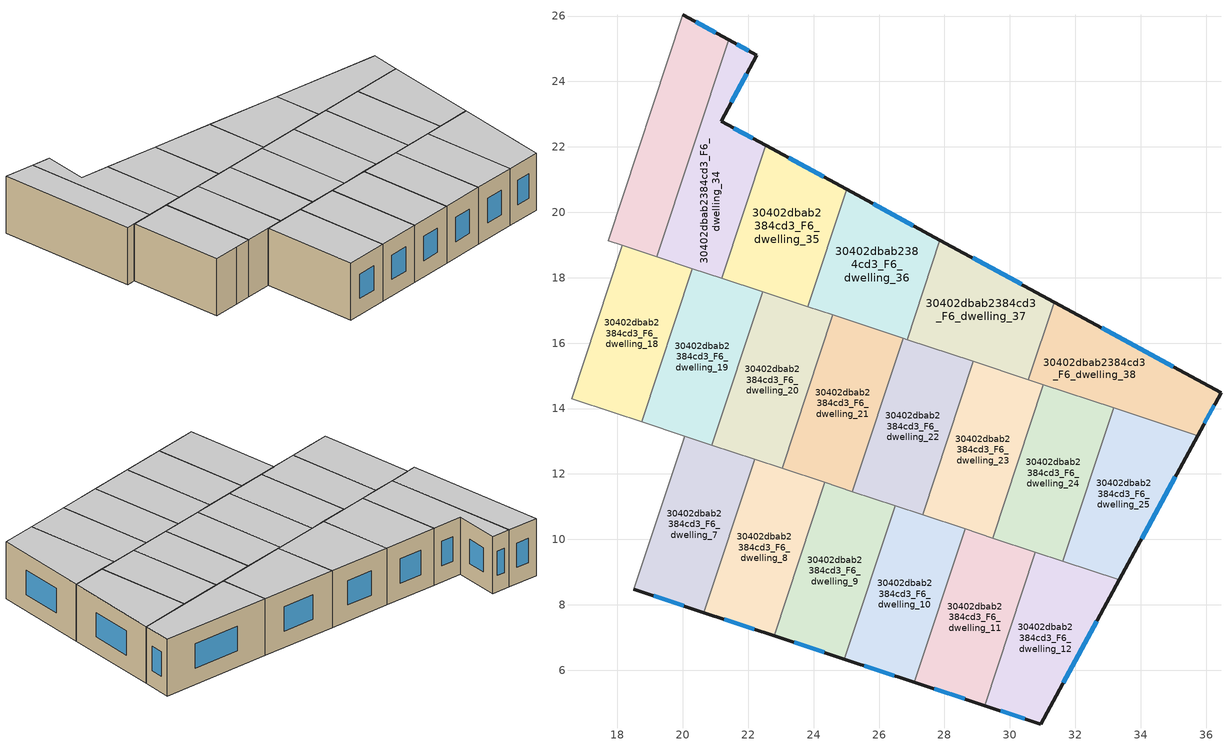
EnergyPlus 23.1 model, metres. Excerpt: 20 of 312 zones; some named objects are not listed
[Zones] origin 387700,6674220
30402dbab2384cd3_F6_dwelling_10
 floor to 30402dbab2384cd3_F5_dwelling_10 (EU_floor_Construction): 28.63,10.32 27.08,5.63 24.94,6.34 26.49,11.03 z18
 wall outside (EU_wall_Construction): 24.94,6.34 27.08,5.63 z18:21
 wall to 30402dbab2384cd3_F6_dwelling_9 (EU_wall_Construction): 26.49,11.03 24.94,6.34 z18:21
 wall to 30402dbab2384cd3_F6_dwelling_11 (EU_wall_Construction): 27.08,5.63 28.63,10.32 z18:21
 wall to 30402dbab2384cd3_F6_dwelling_23 (EU_wall_Construction): 28.63,10.32 27.33,10.75 z18:21
 wall to 30402dbab2384cd3_F6_dwelling_22 (EU_wall_Construction): 27.33,10.75 26.49,11.03 z18:21
 window (EU_Window_Construction): 25.55,6.14 26.47,5.83 z18.86:20.14
 ceiling to 30402dbab2384cd3_F7_dwelling_10 (EU_floor_Construction): 27.08,5.63 28.63,10.32 26.49,11.03 24.94,6.34 z21
30402dbab2384cd3_F6_dwelling_11
 floor to 30402dbab2384cd3_F5_dwelling_11 (EU_floor_Construction): 30.78,9.61 29.23,4.92 27.08,5.63 28.63,10.32 z18
 wall outside (EU_wall_Construction): 27.08,5.63 29.23,4.92 z18:21
 wall to 30402dbab2384cd3_F6_dwelling_12 (EU_wall_Construction): 29.23,4.92 30.78,9.61 z18:21
 wall to 30402dbab2384cd3_F6_dwelling_24 (EU_wall_Construction): 30.78,9.61 29.47,10.04 z18:21
 wall to 30402dbab2384cd3_F6_dwelling_23 (EU_wall_Construction): 29.47,10.04 28.63,10.32 z18:21
 window (EU_Window_Construction): 27.69,5.43 28.61,5.12 z18.86:20.14
 ceiling to 30402dbab2384cd3_F7_dwelling_11 (EU_floor_Construction): 29.23,4.92 30.78,9.61 28.63,10.32 27.08,5.63 z21
30402dbab2384cd3_F6_dwelling_12
 floor to 30402dbab2384cd3_F5_dwelling_12 (EU_floor_Construction): 33.34,8.76 30.95,4.35 29.23,4.92 30.78,9.61 z18
 wall outside (EU_wall_Construction): 29.23,4.92 30.95,4.35 33.34,8.76 z18:21
 wall to 30402dbab2384cd3_F6_dwelling_25 (EU_wall_Construction): 33.34,8.76 31.62,9.33 z18:21
 wall to 30402dbab2384cd3_F6_dwelling_24 (EU_wall_Construction): 31.62,9.33 30.78,9.61 z18:21
 window (EU_Window_Construction): 31.63,5.61 32.66,7.5 / 29.72,4.76 30.46,4.51 z18.86:20.14
 ceiling to 30402dbab2384cd3_F7_dwelling_12 (EU_floor_Construction): 30.95,4.35 33.34,8.76 30.78,9.61 29.23,4.92 z21
30402dbab2384cd3_F6_dwelling_18
 floor to 30402dbab2384cd3_F5_dwelling_18 (EU_floor_Construction): 20.29,18.28 18.74,13.59 16.59,14.3 18.15,18.99 z18
 wall to 30402dbab2384cd3_F6_dwelling_17 (EU_wall_Construction): 18.15,18.99 16.59,14.3 z18:21
 wall to 30402dbab2384cd3_F6_dwelling_19 (EU_wall_Construction): 18.74,13.59 20.29,18.28 z18:21
 wall to 30402dbab2384cd3_F6_dwelling_34 (EU_wall_Construction): 20.29,18.28 19.2,18.64 z18:21
 wall to 30402dbab2384cd3_F6_dwelling_5 (EU_wall_Construction): 16.59,14.3 17.91,13.87 z18:21
 wall to 30402dbab2384cd3_F6_dwelling_33 (EU_wall_Construction): 19.2,18.64 18.15,18.99 z18:21
 wall to 30402dbab2384cd3_F6_dwelling_6 (EU_wall_Construction): 17.91,13.87 18.74,13.59 z18:21
 ceiling to 30402dbab2384cd3_F7_dwelling_18 (EU_floor_Construction): 18.74,13.59 20.29,18.28 18.15,18.99 16.59,14.3 z21
30402dbab2384cd3_F6_dwelling_19
 floor to 30402dbab2384cd3_F5_dwelling_19 (EU_floor_Construction): 22.44,17.57 20.89,12.88 18.74,13.59 20.29,18.28 z18
 wall to 30402dbab2384cd3_F6_dwelling_20 (EU_wall_Construction): 20.89,12.88 22.44,17.57 z18:21
 wall to 30402dbab2384cd3_F6_dwelling_35 (EU_wall_Construction): 22.44,17.57 21.19,17.98 z18:21
 wall to 30402dbab2384cd3_F6_dwelling_6 (EU_wall_Construction): 18.74,13.59 20.05,13.16 z18:21
 wall to 30402dbab2384cd3_F6_dwelling_34 (EU_wall_Construction): 21.19,17.98 20.29,18.28 z18:21
 wall to 30402dbab2384cd3_F6_dwelling_7 (EU_wall_Construction): 20.05,13.16 20.89,12.88 z18:21
 ceiling to 30402dbab2384cd3_F7_dwelling_19 (EU_floor_Construction): 20.89,12.88 22.44,17.57 20.29,18.28 18.74,13.59 z21
30402dbab2384cd3_F6_dwelling_20
 floor to 30402dbab2384cd3_F5_dwelling_20 (EU_floor_Construction): 24.59,16.86 23.03,12.17 20.89,12.88 22.44,17.57 z18
 wall to 30402dbab2384cd3_F6_dwelling_21 (EU_wall_Construction): 23.03,12.17 24.59,16.86 z18:21
 wall to 30402dbab2384cd3_F6_dwelling_36 (EU_wall_Construction): 24.59,16.86 23.82,17.11 z18:21
 wall to 30402dbab2384cd3_F6_dwelling_7 (EU_wall_Construction): 20.89,12.88 22.2,12.45 z18:21
 wall to 30402dbab2384cd3_F6_dwelling_35 (EU_wall_Construction): 23.82,17.11 22.44,17.57 z18:21
 wall to 30402dbab2384cd3_F6_dwelling_8 (EU_wall_Construction): 22.2,12.45 23.03,12.17 z18:21
 ceiling to 30402dbab2384cd3_F7_dwelling_20 (EU_floor_Construction): 23.03,12.17 24.59,16.86 22.44,17.57 20.89,12.88 z21
30402dbab2384cd3_F6_dwelling_21
 floor to 30402dbab2384cd3_F5_dwelling_21 (EU_floor_Construction): 26.73,16.15 25.18,11.46 23.03,12.17 24.59,16.86 z18
 wall to 30402dbab2384cd3_F6_dwelling_22 (EU_wall_Construction): 25.18,11.46 26.73,16.15 z18:21
 wall to 30402dbab2384cd3_F6_dwelling_8 (EU_wall_Construction): 23.03,12.17 24.34,11.74 z18:21
 wall to 30402dbab2384cd3_F6_dwelling_36 (EU_wall_Construction): 26.73,16.15 24.59,16.86 z18:21
 wall to 30402dbab2384cd3_F6_dwelling_9 (EU_wall_Construction): 24.34,11.74 25.18,11.46 z18:21
 ceiling to 30402dbab2384cd3_F7_dwelling_21 (EU_floor_Construction): 25.18,11.46 26.73,16.15 24.59,16.86 23.03,12.17 z21
30402dbab2384cd3_F6_dwelling_22
 floor to 30402dbab2384cd3_F5_dwelling_22 (EU_floor_Construction): 28.88,15.44 27.33,10.75 25.18,11.46 26.73,16.15 z18
 wall to 30402dbab2384cd3_F6_dwelling_23 (EU_wall_Construction): 27.33,10.75 28.88,15.44 z18:21
 wall to 30402dbab2384cd3_F6_dwelling_37 (EU_wall_Construction): 28.88,15.44 26.85,16.11 z18:21
 wall to 30402dbab2384cd3_F6_dwelling_9 (EU_wall_Construction): 25.18,11.46 26.49,11.03 z18:21
 wall to 30402dbab2384cd3_F6_dwelling_36 (EU_wall_Construction): 26.85,16.11 26.73,16.15 z18:21
 ceiling to 30402dbab2384cd3_F7_dwelling_22 (EU_floor_Construction): 27.33,10.75 28.88,15.44 26.73,16.15 25.18,11.46 z21
30402dbab2384cd3_F6_dwelling_23
 floor to 30402dbab2384cd3_F5_dwelling_23 (EU_floor_Construction): 31.03,14.73 29.47,10.04 27.33,10.75 28.88,15.44 z18
 wall to 30402dbab2384cd3_F6_dwelling_24 (EU_wall_Construction): 29.47,10.04 31.03,14.73 z18:21
 wall to 30402dbab2384cd3_F6_dwelling_38 (EU_wall_Construction): 31.03,14.73 30.57,14.88 z18:21
 wall to 30402dbab2384cd3_F6_dwelling_37 (EU_wall_Construction): 30.57,14.88 28.88,15.44 z18:21
 ceiling to 30402dbab2384cd3_F7_dwelling_23 (EU_floor_Construction): 29.47,10.04 31.03,14.73 28.88,15.44 27.33,10.75 z21
30402dbab2384cd3_F6_dwelling_24
 floor to 30402dbab2384cd3_F5_dwelling_24 (EU_floor_Construction): 33.17,14.02 31.62,9.33 29.47,10.04 31.03,14.73 z18
 wall to 30402dbab2384cd3_F6_dwelling_25 (EU_wall_Construction): 31.62,9.33 33.17,14.02 z18:21
 wall to 30402dbab2384cd3_F6_dwelling_38 (EU_wall_Construction): 33.17,14.02 31.03,14.73 z18:21
 ceiling to 30402dbab2384cd3_F7_dwelling_24 (EU_floor_Construction): 31.62,9.33 33.17,14.02 31.03,14.73 29.47,10.04 z21
30402dbab2384cd3_F6_dwelling_25
 floor to 30402dbab2384cd3_F5_dwelling_25 (EU_floor_Construction): 35.74,13.17 33.34,8.76 31.62,9.33 33.17,14.02 z18
 wall outside (EU_wall_Construction): 33.34,8.76 35.74,13.17 z18:21
 wall to 30402dbab2384cd3_F6_dwelling_38 (EU_wall_Construction): 35.74,13.17 33.17,14.02 z18:21
 window (EU_Window_Construction): 34.03,10.02 35.06,11.91 z18.86:20.14
 ceiling to 30402dbab2384cd3_F7_dwelling_25 (EU_floor_Construction): 33.34,8.76 35.74,13.17 33.17,14.02 31.62,9.33 z21
30402dbab2384cd3_F6_dwelling_33
 floor to 30402dbab2384cd3_F5_dwelling_33 (EU_floor_Construction): 21.4,25.28 19.2,18.64 17.72,19.13 20,26.04 z18
 wall outside (EU_wall_Construction): 21.4,25.28 20,26.04 z18:21
 wall to 30402dbab2384cd3_F6_dwelling_32 (EU_wall_Construction): 20,26.04 17.72,19.13 z18:21
 wall to 30402dbab2384cd3_F6_dwelling_34 (EU_wall_Construction): 19.2,18.64 21.4,25.28 z18:21
 wall to 30402dbab2384cd3_F6_dwelling_17 (EU_wall_Construction): 17.72,19.13 18.15,18.99 z18:21
 window (EU_Window_Construction): 21,25.5 20.4,25.82 z18.86:20.14
 ceiling to 30402dbab2384cd3_F7_dwelling_33 (EU_floor_Construction): 19.2,18.64 21.4,25.28 20,26.04 17.72,19.13 z21
30402dbab2384cd3_F6_dwelling_34
 floor to 30402dbab2384cd3_F5_dwelling_34 (EU_floor_Construction): 22.27,24.81 21.17,22.79 22.53,22.05 21.19,17.98 19.2,18.64 21.4,25.28 z18
 wall outside (EU_wall_Construction): 22.53,22.05 21.17,22.79 22.27,24.81 21.4,25.28 z18:21
 wall to 30402dbab2384cd3_F6_dwelling_35 (EU_wall_Construction): 21.19,17.98 22.53,22.05 z18:21
 window (EU_Window_Construction): 22.02,24.94 21.65,25.15 / 21.48,23.37 21.95,24.23 / 22.14,22.26 21.56,22.58 z18.86:20.14
 ceiling to 30402dbab2384cd3_F7_dwelling_34 (EU_floor_Construction): 21.19,17.98 22.53,22.05 21.17,22.79 22.27,24.81 21.4,25.28 19.2,18.64 z21
30402dbab2384cd3_F6_dwelling_35
 floor to 30402dbab2384cd3_F5_dwelling_35 (EU_floor_Construction): 25.01,20.7 23.82,17.11 21.19,17.98 22.53,22.05 z18
 wall outside (EU_wall_Construction): 25.01,20.7 22.53,22.05 z18:21
 wall to 30402dbab2384cd3_F6_dwelling_36 (EU_wall_Construction): 23.82,17.11 25.01,20.7 z18:21
 window (EU_Window_Construction): 24.3,21.09 23.24,21.66 z18.86:20.14
 ceiling to 30402dbab2384cd3_F7_dwelling_35 (EU_floor_Construction): 23.82,17.11 25.01,20.7 22.53,22.05 21.19,17.98 z21
30402dbab2384cd3_F6_dwelling_36
 floor to 30402dbab2384cd3_F5_dwelling_36 (EU_floor_Construction): 27.86,19.15 26.85,16.11 23.82,17.11 25.01,20.7 z18
 wall outside (EU_wall_Construction): 27.86,19.15 25.01,20.7 z18:21
 wall to 30402dbab2384cd3_F6_dwelling_37 (EU_wall_Construction): 26.85,16.11 27.86,19.15 z18:21
 window (EU_Window_Construction): 27.05,19.59 25.82,20.26 z18.86:20.14
 ceiling to 30402dbab2384cd3_F7_dwelling_36 (EU_floor_Construction): 26.85,16.11 27.86,19.15 25.01,20.7 23.82,17.11 z21
30402dbab2384cd3_F6_dwelling_37
 floor to 30402dbab2384cd3_F5_dwelling_37 (EU_floor_Construction): 31.35,17.25 30.57,14.88 26.85,16.11 27.86,19.15 z18
 wall outside (EU_wall_Construction): 31.35,17.25 27.86,19.15 z18:21
 wall to 30402dbab2384cd3_F6_dwelling_38 (EU_wall_Construction): 30.57,14.88 31.35,17.25 z18:21
 window (EU_Window_Construction): 30.36,17.8 28.86,18.61 z18.86:20.14
 ceiling to 30402dbab2384cd3_F7_dwelling_37 (EU_floor_Construction): 30.57,14.88 31.35,17.25 27.86,19.15 26.85,16.11 z21
30402dbab2384cd3_F6_dwelling_38
 floor to 30402dbab2384cd3_F5_dwelling_38 (EU_floor_Construction): 36.46,14.48 35.74,13.17 30.57,14.88 31.35,17.25 z18
 wall outside (EU_wall_Construction): 35.74,13.17 36.46,14.48 31.35,17.25 z18:21
 window (EU_Window_Construction): 35,15.28 32.81,16.46 / 35.94,13.54 36.25,14.11 z18.86:20.14
 ceiling to 30402dbab2384cd3_F7_dwelling_38 (EU_floor_Construction): 35.74,13.17 36.46,14.48 31.35,17.25 30.57,14.88 z21
30402dbab2384cd3_F6_dwelling_7
 floor to 30402dbab2384cd3_F5_dwelling_7 (EU_floor_Construction): 22.2,12.45 20.65,7.76 18.5,8.47 20.05,13.16 z18
 wall outside (EU_wall_Construction): 18.5,8.47 20.65,7.76 z18:21
 wall to 30402dbab2384cd3_F6_dwelling_6 (EU_wall_Construction): 20.05,13.16 18.5,8.47 z18:21
 wall to 30402dbab2384cd3_F6_dwelling_8 (EU_wall_Construction): 20.65,7.76 22.2,12.45 z18:21
 window (EU_Window_Construction): 19.11,8.27 20.03,7.96 z18.86:20.14
 ceiling to 30402dbab2384cd3_F7_dwelling_7 (EU_floor_Construction): 20.65,7.76 22.2,12.45 20.05,13.16 18.5,8.47 z21
30402dbab2384cd3_F6_dwelling_8
 floor to 30402dbab2384cd3_F5_dwelling_8 (EU_floor_Construction): 24.34,11.74 22.79,7.05 20.65,7.76 22.2,12.45 z18
 wall outside (EU_wall_Construction): 20.65,7.76 22.79,7.05 z18:21
 wall to 30402dbab2384cd3_F6_dwelling_9 (EU_wall_Construction): 22.79,7.05 24.34,11.74 z18:21
 window (EU_Window_Construction): 21.26,7.56 22.18,7.25 z18.86:20.14
 ceiling to 30402dbab2384cd3_F7_dwelling_8 (EU_floor_Construction): 22.79,7.05 24.34,11.74 22.2,12.45 20.65,7.76 z21
30402dbab2384cd3_F6_dwelling_9
 floor to 30402dbab2384cd3_F5_dwelling_9 (EU_floor_Construction): 26.49,11.03 24.94,6.34 22.79,7.05 24.34,11.74 z18
 wall outside (EU_wall_Construction): 22.79,7.05 24.94,6.34 z18:21
 window (EU_Window_Construction): 23.4,6.85 24.32,6.54 z18.86:20.14
 ceiling to 30402dbab2384cd3_F7_dwelling_9 (EU_floor_Construction): 24.94,6.34 26.49,11.03 24.34,11.74 22.79,7.05 z21
[Building]
EU S2 Campaign: North Axis=0; Terrain=City; Solar Distribution=FullExterior
[Site:Location]
Helsinki-Vantaa.AP: Latitude=60.317; Longitude=24.963; Time Zone=2; Elevation=54.6
[SizingPeriod:WeatherFileDays]
AnnualSizingPeriod: Begin Month=1; Begin Day of Month=1; End Month=12; End Day of Month=31; Day of Week for Start Day=Monday; Use Weather File Daylight Saving Period=No; Use Weather File Rain and Snow Indicators=No
[MATERIAL]
EU_InternalMass_Material: Roughness=MediumRough; Thickness=0.1; Conductivity=1; Density=1800; Specific Heat=900; Thermal Absorptance=0.9; Solar Absorptance=0.7; Visible Absorptance=0.7
[MATERIAL:NOMASS] Roughness=MediumRough; Thermal Absorptance=0.9; Solar Absorptance=0.7; Visible Absorptance=0.7
Name | Thermal Resistance
EU_wall_NoMass | 5.91765
EU_floor_NoMass | 6.2875
[WINDOWMATERIAL:SIMPLEGLAZINGSYSTEM]
EU_Window_SimpleGlazing: UFactor=0.994035; Solar Heat Gain Coefficient=0.7; Visible Transmittance=0.7
[CONSTRUCTION]
EU_wall_Construction: EU_wall_NoMass
EU_floor_Construction: EU_floor_NoMass
EU_Window_Construction: EU_Window_SimpleGlazing
EU_InternalMass_Construction: EU_InternalMass_Material
[ZONE] Type=1; Multiplier=1; Ceiling Height=autocalculate; Floor Area=autocalculate; Part of Total Floor Area=Yes
Name | Volume
30402dbab2384cd3_F6_dwelling_10; 30402dbab2384cd3_F6_dwelling_21 | 33.4922
30402dbab2384cd3_F6_dwelling_11 | 33.4937
30402dbab2384cd3_F6_dwelling_12 | 33.479
30402dbab2384cd3_F6_dwelling_18; 30402dbab2384cd3_F6_dwelling_22 | 33.498
30402dbab2384cd3_F6_dwelling_19 | 33.4863
30402dbab2384cd3_F6_dwelling_20; 30402dbab2384cd3_F6_dwelling_8 | 33.4856
30402dbab2384cd3_F6_dwelling_23; 30402dbab2384cd3_F6_dwelling_35 | 33.4849
30402dbab2384cd3_F6_dwelling_24 | 33.4907
30402dbab2384cd3_F6_dwelling_25 | 33.49
30402dbab2384cd3_F6_dwelling_33; 30402dbab2384cd3_F6_dwelling_37; 30402dbab2384cd3_F6_dwelling_7 | 33.4893
30402dbab2384cd3_F6_dwelling_34 | 33.4812
30402dbab2384cd3_F6_dwelling_36 | 33.4878
30402dbab2384cd3_F6_dwelling_38 | 33.4841
30402dbab2384cd3_F6_dwelling_9 | 33.4797
[INTERNALMASS] Construction=EU_InternalMass_Construction
Name | Zone or ZoneList | Surface Area
30402dbab2384cd3_F6_dwelling_7_EU_InternalMass | 30402dbab2384cd3_F6_dwelling_7 | 11.1632
30402dbab2384cd3_F6_dwelling_8_EU_InternalMass | 30402dbab2384cd3_F6_dwelling_8 | 11.1615
30402dbab2384cd3_F6_dwelling_9_EU_InternalMass | 30402dbab2384cd3_F6_dwelling_9 | 11.1598
30402dbab2384cd3_F6_dwelling_10_EU_InternalMass | 30402dbab2384cd3_F6_dwelling_10 | 11.1644
30402dbab2384cd3_F6_dwelling_11_EU_InternalMass | 30402dbab2384cd3_F6_dwelling_11 | 11.1645
30402dbab2384cd3_F6_dwelling_12_EU_InternalMass | 30402dbab2384cd3_F6_dwelling_12 | 11.1597
30402dbab2384cd3_F6_dwelling_18_EU_InternalMass | 30402dbab2384cd3_F6_dwelling_18 | 11.1657
30402dbab2384cd3_F6_dwelling_19_EU_InternalMass | 30402dbab2384cd3_F6_dwelling_19 | 11.1622
30402dbab2384cd3_F6_dwelling_20_EU_InternalMass | 30402dbab2384cd3_F6_dwelling_20 | 11.1621
30402dbab2384cd3_F6_dwelling_21_EU_InternalMass | 30402dbab2384cd3_F6_dwelling_21 | 11.1641
30402dbab2384cd3_F6_dwelling_22_EU_InternalMass | 30402dbab2384cd3_F6_dwelling_22 | 11.166
30402dbab2384cd3_F6_dwelling_23_EU_InternalMass | 30402dbab2384cd3_F6_dwelling_23 | 11.1617
30402dbab2384cd3_F6_dwelling_24_EU_InternalMass | 30402dbab2384cd3_F6_dwelling_24 | 11.1641
30402dbab2384cd3_F6_dwelling_25_EU_InternalMass | 30402dbab2384cd3_F6_dwelling_25 | 11.1634
30402dbab2384cd3_F6_dwelling_33_EU_InternalMass | 30402dbab2384cd3_F6_dwelling_33 | 11.1628
30402dbab2384cd3_F6_dwelling_34_EU_InternalMass | 30402dbab2384cd3_F6_dwelling_34 | 11.1604
30402dbab2384cd3_F6_dwelling_35_EU_InternalMass | 30402dbab2384cd3_F6_dwelling_35 | 11.1616
30402dbab2384cd3_F6_dwelling_36_EU_InternalMass | 30402dbab2384cd3_F6_dwelling_36 | 11.1622
30402dbab2384cd3_F6_dwelling_37_EU_InternalMass | 30402dbab2384cd3_F6_dwelling_37 | 11.1631
30402dbab2384cd3_F6_dwelling_38_EU_InternalMass | 30402dbab2384cd3_F6_dwelling_38 | 11.1617
[OTHEREQUIPMENT] Fuel Type=Electricity; Design Level Calculation Method=Watts/Area; Power per Zone Floor Area=1; Fraction Latent=0; Fraction Radiant=0; Fraction Lost=0; Carbon Dioxide Generation Rate=0; EndUse Subcategory=EU_Step8_InternalGains
Name | Zone or ZoneList or Space or SpaceList | Schedule
EU_Step8_InternalGain_30402dbab2384cd3_F6_dwelling_7_f000 | 30402dbab2384cd3_F6_dwelling_7 | EU_Step8_GainSchedule_30402dbab2384cd3_F6_dwelling_7_f000
EU_Step8_InternalGain_30402dbab2384cd3_F6_dwelling_8_f000 | 30402dbab2384cd3_F6_dwelling_8 | EU_Step8_GainSchedule_30402dbab2384cd3_F6_dwelling_8_f000
EU_Step8_InternalGain_30402dbab2384cd3_F6_dwelling_9_f000 | 30402dbab2384cd3_F6_dwelling_9 | EU_Step8_GainSchedule_30402dbab2384cd3_F6_dwelling_9_f000
EU_Step8_InternalGain_30402dbab2384cd3_F6_dwelling_10_f000 | 30402dbab2384cd3_F6_dwelling_10 | EU_Step8_GainSchedule_30402dbab2384cd3_F6_dwelling_10_f000
EU_Step8_InternalGain_30402dbab2384cd3_F6_dwelling_11_f000 | 30402dbab2384cd3_F6_dwelling_11 | EU_Step8_GainSchedule_30402dbab2384cd3_F6_dwelling_11_f000
EU_Step8_InternalGain_30402dbab2384cd3_F6_dwelling_12_f000 | 30402dbab2384cd3_F6_dwelling_12 | EU_Step8_GainSchedule_30402dbab2384cd3_F6_dwelling_12_f000
EU_Step8_InternalGain_30402dbab2384cd3_F6_dwelling_18_f000 | 30402dbab2384cd3_F6_dwelling_18 | EU_Step8_GainSchedule_30402dbab2384cd3_F6_dwelling_18_f000
EU_Step8_InternalGain_30402dbab2384cd3_F6_dwelling_19_f000 | 30402dbab2384cd3_F6_dwelling_19 | EU_Step8_GainSchedule_30402dbab2384cd3_F6_dwelling_19_f000
EU_Step8_InternalGain_30402dbab2384cd3_F6_dwelling_20_f000 | 30402dbab2384cd3_F6_dwelling_20 | EU_Step8_GainSchedule_30402dbab2384cd3_F6_dwelling_20_f000
EU_Step8_InternalGain_30402dbab2384cd3_F6_dwelling_21_f000 | 30402dbab2384cd3_F6_dwelling_21 | EU_Step8_GainSchedule_30402dbab2384cd3_F6_dwelling_21_f000
EU_Step8_InternalGain_30402dbab2384cd3_F6_dwelling_22_f000 | 30402dbab2384cd3_F6_dwelling_22 | EU_Step8_GainSchedule_30402dbab2384cd3_F6_dwelling_22_f000
EU_Step8_InternalGain_30402dbab2384cd3_F6_dwelling_23_f000 | 30402dbab2384cd3_F6_dwelling_23 | EU_Step8_GainSchedule_30402dbab2384cd3_F6_dwelling_23_f000
EU_Step8_InternalGain_30402dbab2384cd3_F6_dwelling_24_f000 | 30402dbab2384cd3_F6_dwelling_24 | EU_Step8_GainSchedule_30402dbab2384cd3_F6_dwelling_24_f000
EU_Step8_InternalGain_30402dbab2384cd3_F6_dwelling_25_f000 | 30402dbab2384cd3_F6_dwelling_25 | EU_Step8_GainSchedule_30402dbab2384cd3_F6_dwelling_25_f000
EU_Step8_InternalGain_30402dbab2384cd3_F6_dwelling_33_f000 | 30402dbab2384cd3_F6_dwelling_33 | EU_Step8_GainSchedule_30402dbab2384cd3_F6_dwelling_33_f000
EU_Step8_InternalGain_30402dbab2384cd3_F6_dwelling_34_f000 | 30402dbab2384cd3_F6_dwelling_34 | EU_Step8_GainSchedule_30402dbab2384cd3_F6_dwelling_34_f000
EU_Step8_InternalGain_30402dbab2384cd3_F6_dwelling_35_f000 | 30402dbab2384cd3_F6_dwelling_35 | EU_Step8_GainSchedule_30402dbab2384cd3_F6_dwelling_35_f000
EU_Step8_InternalGain_30402dbab2384cd3_F6_dwelling_36_f000 | 30402dbab2384cd3_F6_dwelling_36 | EU_Step8_GainSchedule_30402dbab2384cd3_F6_dwelling_36_f000
EU_Step8_InternalGain_30402dbab2384cd3_F6_dwelling_37_f000 | 30402dbab2384cd3_F6_dwelling_37 | EU_Step8_GainSchedule_30402dbab2384cd3_F6_dwelling_37_f000
EU_Step8_InternalGain_30402dbab2384cd3_F6_dwelling_38_f000 | 30402dbab2384cd3_F6_dwelling_38 | EU_Step8_GainSchedule_30402dbab2384cd3_F6_dwelling_38_f000
[ZONEVENTILATION:DESIGNFLOWRATE] Schedule=EU_AlwaysOn; Design Flow Rate Calculation Method=AirChanges/Hour; Air Changes per Hour=0.596421; Ventilation Type=Natural; Fan Pressure Rise=0; Fan Total Efficiency=1; Constant Term Coefficient=1; Temperature Term Coefficient=0; Velocity Term Coefficient=0; Velocity Squared Term Coefficient=0; Minimum Indoor Temperature=-100; Maximum Indoor Temperature=100; Delta Temperature=-100; Minimum Outdoor Temperature=-100; Maximum Outdoor Temperature=100; Maximum Wind Speed=40
Name | Zone or ZoneList or Space or SpaceList
EU_ConstantAir_30402dbab2384cd3_F6_dwelling_7 | 30402dbab2384cd3_F6_dwelling_7
EU_ConstantAir_30402dbab2384cd3_F6_dwelling_8 | 30402dbab2384cd3_F6_dwelling_8
EU_ConstantAir_30402dbab2384cd3_F6_dwelling_9 | 30402dbab2384cd3_F6_dwelling_9
EU_ConstantAir_30402dbab2384cd3_F6_dwelling_10 | 30402dbab2384cd3_F6_dwelling_10
EU_ConstantAir_30402dbab2384cd3_F6_dwelling_11 | 30402dbab2384cd3_F6_dwelling_11
EU_ConstantAir_30402dbab2384cd3_F6_dwelling_12 | 30402dbab2384cd3_F6_dwelling_12
EU_ConstantAir_30402dbab2384cd3_F6_dwelling_18 | 30402dbab2384cd3_F6_dwelling_18
EU_ConstantAir_30402dbab2384cd3_F6_dwelling_19 | 30402dbab2384cd3_F6_dwelling_19
EU_ConstantAir_30402dbab2384cd3_F6_dwelling_20 | 30402dbab2384cd3_F6_dwelling_20
EU_ConstantAir_30402dbab2384cd3_F6_dwelling_21 | 30402dbab2384cd3_F6_dwelling_21
EU_ConstantAir_30402dbab2384cd3_F6_dwelling_22 | 30402dbab2384cd3_F6_dwelling_22
EU_ConstantAir_30402dbab2384cd3_F6_dwelling_23 | 30402dbab2384cd3_F6_dwelling_23
EU_ConstantAir_30402dbab2384cd3_F6_dwelling_24 | 30402dbab2384cd3_F6_dwelling_24
EU_ConstantAir_30402dbab2384cd3_F6_dwelling_25 | 30402dbab2384cd3_F6_dwelling_25
EU_ConstantAir_30402dbab2384cd3_F6_dwelling_33 | 30402dbab2384cd3_F6_dwelling_33
EU_ConstantAir_30402dbab2384cd3_F6_dwelling_34 | 30402dbab2384cd3_F6_dwelling_34
EU_ConstantAir_30402dbab2384cd3_F6_dwelling_35 | 30402dbab2384cd3_F6_dwelling_35
EU_ConstantAir_30402dbab2384cd3_F6_dwelling_36 | 30402dbab2384cd3_F6_dwelling_36
EU_ConstantAir_30402dbab2384cd3_F6_dwelling_37 | 30402dbab2384cd3_F6_dwelling_37
EU_ConstantAir_30402dbab2384cd3_F6_dwelling_38 | 30402dbab2384cd3_F6_dwelling_38
[HVACTEMPLATE:ZONE:IDEALLOADSAIRSYSTEM] System Availability Schedule=EU_AlwaysOn; Maximum Heating Supply Air Temperature=50; Minimum Cooling Supply Air Temperature=13; Maximum Heating Supply Air Humidity Ratio=0.0156; Minimum Cooling Supply Air Humidity Ratio=0.0077; Heating Limit=NoLimit; Cooling Limit=NoLimit; Heating Availability Schedule=EU_AlwaysOn; Cooling Availability Schedule=EU_CoolingOff; Dehumidification Control Type=ConstantSensibleHeatRatio; Cooling Sensible Heat Ratio=0.7; Dehumidification Setpoint=60; Humidification Control Type=None; Humidification Setpoint=30; Outdoor Air Method=None; Outdoor Air Flow Rate per Person=0.00944; Outdoor Air Flow Rate per Zone Floor Area=0; Outdoor Air Flow Rate per Zone=0; Demand Controlled Ventilation Type=None; Outdoor Air Economizer Type=NoEconomizer; Heat Recovery Type=None; Sensible Heat Recovery Effectiveness=0.7; Latent Heat Recovery Effectiveness=0.65
Name | Template Thermostat
30402dbab2384cd3_F6_dwelling_7 | EU_HeatOnly_30402dbab2384cd3_F6_dwelling_7
30402dbab2384cd3_F6_dwelling_8 | EU_HeatOnly_30402dbab2384cd3_F6_dwelling_8
30402dbab2384cd3_F6_dwelling_9 | EU_HeatOnly_30402dbab2384cd3_F6_dwelling_9
30402dbab2384cd3_F6_dwelling_10 | EU_HeatOnly_30402dbab2384cd3_F6_dwelling_10
30402dbab2384cd3_F6_dwelling_11 | EU_HeatOnly_30402dbab2384cd3_F6_dwelling_11
30402dbab2384cd3_F6_dwelling_12 | EU_HeatOnly_30402dbab2384cd3_F6_dwelling_12
30402dbab2384cd3_F6_dwelling_18 | EU_HeatOnly_30402dbab2384cd3_F6_dwelling_18
30402dbab2384cd3_F6_dwelling_19 | EU_HeatOnly_30402dbab2384cd3_F6_dwelling_19
30402dbab2384cd3_F6_dwelling_20 | EU_HeatOnly_30402dbab2384cd3_F6_dwelling_20
30402dbab2384cd3_F6_dwelling_21 | EU_HeatOnly_30402dbab2384cd3_F6_dwelling_21
30402dbab2384cd3_F6_dwelling_22 | EU_HeatOnly_30402dbab2384cd3_F6_dwelling_22
30402dbab2384cd3_F6_dwelling_23 | EU_HeatOnly_30402dbab2384cd3_F6_dwelling_23
30402dbab2384cd3_F6_dwelling_24 | EU_HeatOnly_30402dbab2384cd3_F6_dwelling_24
30402dbab2384cd3_F6_dwelling_25 | EU_HeatOnly_30402dbab2384cd3_F6_dwelling_25
30402dbab2384cd3_F6_dwelling_33 | EU_HeatOnly_30402dbab2384cd3_F6_dwelling_33
30402dbab2384cd3_F6_dwelling_34 | EU_HeatOnly_30402dbab2384cd3_F6_dwelling_34
30402dbab2384cd3_F6_dwelling_35 | EU_HeatOnly_30402dbab2384cd3_F6_dwelling_35
30402dbab2384cd3_F6_dwelling_36 | EU_HeatOnly_30402dbab2384cd3_F6_dwelling_36
30402dbab2384cd3_F6_dwelling_37 | EU_HeatOnly_30402dbab2384cd3_F6_dwelling_37
30402dbab2384cd3_F6_dwelling_38 | EU_HeatOnly_30402dbab2384cd3_F6_dwelling_38
[SIZING:ZONE] Zone Cooling Design Supply Air Temperature Input Method=SupplyAirTemperature; Zone Cooling Design Supply Air Temperature=13; Zone Heating Design Supply Air Temperature Input Method=SupplyAirTemperature; Zone Heating Design Supply Air Temperature=50; Zone Cooling Design Supply Air Humidity Ratio=0.008; Zone Heating Design Supply Air Humidity Ratio=0.008; Cooling Design Air Flow Method=DesignDay; Cooling Design Air Flow Rate=0; Cooling Minimum Air Flow per Zone Floor Area=0.000762; Cooling Minimum Air Flow=0; Cooling Minimum Air Flow Fraction=0.2; Heating Design Air Flow Method=DesignDay; Heating Design Air Flow Rate=0; Heating Maximum Air Flow per Zone Floor Area=0.002032; Heating Maximum Air Flow=0.141576; Heating Maximum Air Flow Fraction=0.3; Account for Dedicated Outdoor Air System=No; Dedicated Outdoor Air System Control Strategy=NeutralSupplyAir; Dedicated Outdoor Air Low Setpoint Temperature for Design=autosize; Dedicated Outdoor Air High Setpoint Temperature for Design=autosize; Zone Load Sizing Method=Sensible Load Only No Latent Load; Zone Latent Cooling Design Supply Air Humidity Ratio Input Method=HumidityRatioDifference; Zone Cooling Design Supply Air Humidity Ratio Difference=0.005; Zone Latent Heating Design Supply Air Humidity Ratio Input Method=HumidityRatioDifference; Zone Humidification Design Supply Air Humidity Ratio Difference=0.005
30402dbab2384cd3_F6_dwelling_7; 30402dbab2384cd3_F6_dwelling_8; 30402dbab2384cd3_F6_dwelling_9; 30402dbab2384cd3_F6_dwelling_10; 30402dbab2384cd3_F6_dwelling_11; 30402dbab2384cd3_F6_dwelling_12; 30402dbab2384cd3_F6_dwelling_18; 30402dbab2384cd3_F6_dwelling_19; 30402dbab2384cd3_F6_dwelling_20; 30402dbab2384cd3_F6_dwelling_21; 30402dbab2384cd3_F6_dwelling_22; 30402dbab2384cd3_F6_dwelling_23; 30402dbab2384cd3_F6_dwelling_24; 30402dbab2384cd3_F6_dwelling_25; 30402dbab2384cd3_F6_dwelling_33; 30402dbab2384cd3_F6_dwelling_34; 30402dbab2384cd3_F6_dwelling_35; 30402dbab2384cd3_F6_dwelling_36; 30402dbab2384cd3_F6_dwelling_37; 30402dbab2384cd3_F6_dwelling_38
[SCHEDULE:CONSTANT]
Name | Hourly Value
EU_AlwaysOn | 1
EU_CoolingOff | 0
[SCHEDULE:FILE] Column Number=1; Rows to Skip at Top=0; Number of Hours of Data=8760; Column Separator=Comma; Interpolate to Timestep=No; Minutes per Item=60; Adjust Schedule for Daylight Savings=Yes
Name | File
EU_Step8_GainSchedule_30402dbab2384cd3_F6_dwelling_7_f000 | ../../schedules/30402dbab2384cd3/30402dbab2384cd3_F6_dwelling_7_f000_gain.csv
EU_Step8_GainSchedule_30402dbab2384cd3_F6_dwelling_8_f000 | ../../schedules/30402dbab2384cd3/30402dbab2384cd3_F6_dwelling_8_f000_gain.csv
EU_Step8_GainSchedule_30402dbab2384cd3_F6_dwelling_9_f000 | ../../schedules/30402dbab2384cd3/30402dbab2384cd3_F6_dwelling_9_f000_gain.csv
EU_Step8_GainSchedule_30402dbab2384cd3_F6_dwelling_10_f000 | ../../schedules/30402dbab2384cd3/30402dbab2384cd3_F6_dwelling_10_f000_gain.csv
EU_Step8_GainSchedule_30402dbab2384cd3_F6_dwelling_11_f000 | ../../schedules/30402dbab2384cd3/30402dbab2384cd3_F6_dwelling_11_f000_gain.csv
EU_Step8_GainSchedule_30402dbab2384cd3_F6_dwelling_12_f000 | ../../schedules/30402dbab2384cd3/30402dbab2384cd3_F6_dwelling_12_f000_gain.csv
EU_Step8_GainSchedule_30402dbab2384cd3_F6_dwelling_18_f000 | ../../schedules/30402dbab2384cd3/30402dbab2384cd3_F6_dwelling_18_f000_gain.csv
EU_Step8_GainSchedule_30402dbab2384cd3_F6_dwelling_19_f000 | ../../schedules/30402dbab2384cd3/30402dbab2384cd3_F6_dwelling_19_f000_gain.csv
EU_Step8_GainSchedule_30402dbab2384cd3_F6_dwelling_20_f000 | ../../schedules/30402dbab2384cd3/30402dbab2384cd3_F6_dwelling_20_f000_gain.csv
EU_Step8_GainSchedule_30402dbab2384cd3_F6_dwelling_21_f000 | ../../schedules/30402dbab2384cd3/30402dbab2384cd3_F6_dwelling_21_f000_gain.csv
EU_Step8_GainSchedule_30402dbab2384cd3_F6_dwelling_22_f000 | ../../schedules/30402dbab2384cd3/30402dbab2384cd3_F6_dwelling_22_f000_gain.csv
EU_Step8_GainSchedule_30402dbab2384cd3_F6_dwelling_23_f000 | ../../schedules/30402dbab2384cd3/30402dbab2384cd3_F6_dwelling_23_f000_gain.csv
EU_Step8_GainSchedule_30402dbab2384cd3_F6_dwelling_24_f000 | ../../schedules/30402dbab2384cd3/30402dbab2384cd3_F6_dwelling_24_f000_gain.csv
EU_Step8_GainSchedule_30402dbab2384cd3_F6_dwelling_25_f000 | ../../schedules/30402dbab2384cd3/30402dbab2384cd3_F6_dwelling_25_f000_gain.csv
EU_Step8_GainSchedule_30402dbab2384cd3_F6_dwelling_33_f000 | ../../schedules/30402dbab2384cd3/30402dbab2384cd3_F6_dwelling_33_f000_gain.csv
EU_Step8_GainSchedule_30402dbab2384cd3_F6_dwelling_34_f000 | ../../schedules/30402dbab2384cd3/30402dbab2384cd3_F6_dwelling_34_f000_gain.csv
EU_Step8_GainSchedule_30402dbab2384cd3_F6_dwelling_35_f000 | ../../schedules/30402dbab2384cd3/30402dbab2384cd3_F6_dwelling_35_f000_gain.csv
EU_Step8_GainSchedule_30402dbab2384cd3_F6_dwelling_36_f000 | ../../schedules/30402dbab2384cd3/30402dbab2384cd3_F6_dwelling_36_f000_gain.csv
EU_Step8_GainSchedule_30402dbab2384cd3_F6_dwelling_37_f000 | ../../schedules/30402dbab2384cd3/30402dbab2384cd3_F6_dwelling_37_f000_gain.csv
EU_Step8_GainSchedule_30402dbab2384cd3_F6_dwelling_38_f000 | ../../schedules/30402dbab2384cd3/30402dbab2384cd3_F6_dwelling_38_f000_gain.csv
